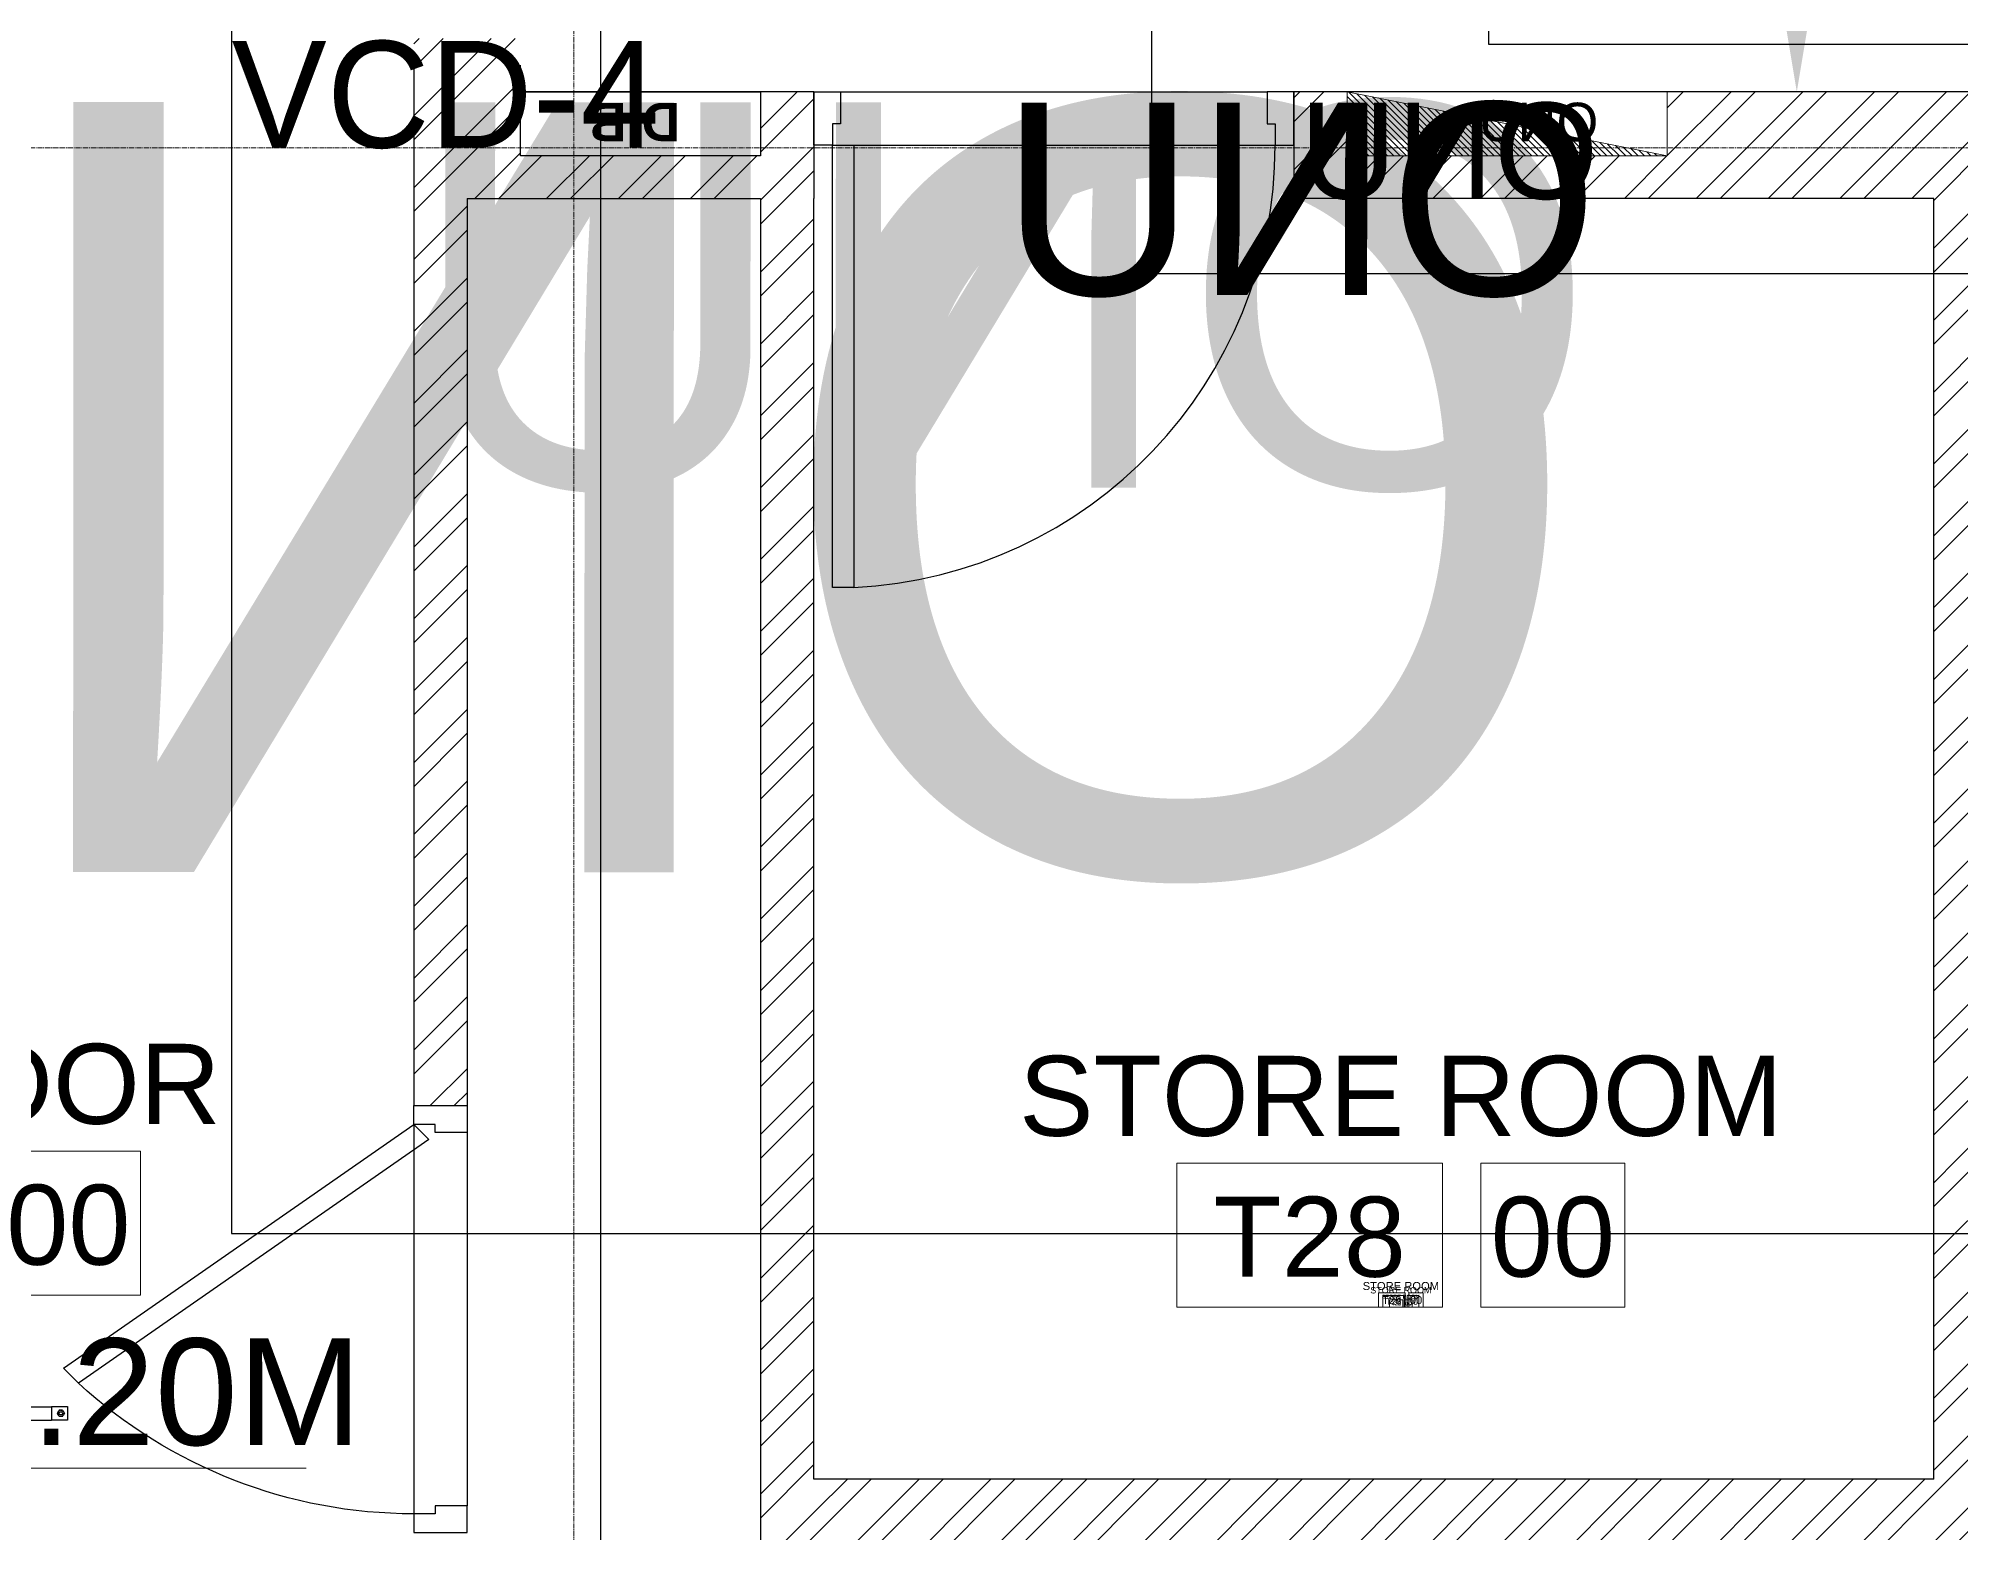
# Model space of a CAD drawing. Header units: millimetres. Extents: x -9226 to 166212, y -13 to 97274.
# Drawn here: x 38946 to 42550, y 55180 to 57980 of the extents above; entities that cross this region are included whole.
import ezdxf
from ezdxf.enums import TextEntityAlignment as Align

# ---------------------------------------------------------------- set-up
doc = ezdxf.new("R2010")
doc.units = ezdxf.units.MM
doc.linetypes.add('23491-A-XR-GRID$0$23288-XR-Unit GRIDS$0$CENTER2', pattern=[28.575, 19.05, -3.175, 3.175, -3.175])
doc.linetypes.add('HIDDEN', pattern=[9.525, 6.35, -3.175])
doc.layers.get('0').update_dxf_attribs({"color": 8})
doc.layers.get('Defpoints').update_dxf_attribs({"color": 8})
for name, color, linetype in [('1.INS', 8, 'Continuous'), ('1.support 2', 7, 'Continuous'), ('23491-GN-XR-PLOT LIMIT$0$RETAIL', 8, 'Continuous'), ('23491-XR-AR-2ND FLOOR PLAN$0$23491-XR-AR-2ND FLOOR PLAN$0$23491-XR-AR-TYP-FLOOR$0$A-ELC-DP', 8, 'Continuous'), ('23491-XR-AR-2ND FLOOR PLAN$0$23491-XR-AR-2ND FLOOR PLAN$0$23491-XR-AR-TYP-FLOOR$0$A-ELC-DP @ 100', 8, 'Continuous'), ('23491-XR-AR-2ND FLOOR PLAN$0$23491-XR-AR-2ND FLOOR PLAN$0$23491-XR-AR-TYP-FLOOR$0$A-ELC-DP @ 1000', 8, 'Continuous'), ('23491-XR-AR-2ND FLOOR PLAN$0$23491-XR-AR-2ND FLOOR PLAN$0$23491-XR-AR-TYP-FLOOR$0$A-ELC-DP @ 2000', 8, 'Continuous'), ('23491-XR-AR-2ND FLOOR PLAN$0$23491-XR-AR-2ND FLOOR PLAN$0$23491-XR-AR-TYP-FLOOR$0$A-ELC-DP @ 250', 8, 'Continuous'), ('23491-XR-AR-2ND FLOOR PLAN$0$23491-XR-AR-2ND FLOOR PLAN$0$23491-XR-AR-TYP-FLOOR$0$A-ELC-DP @ 500', 8, 'Continuous'), ('23491-XR-AR-2ND FLOOR PLAN$0$23491-XR-AR-2ND FLOOR PLAN$0$23491-XR-AR-TYP-FLOOR$0$LLL', 8, 'Continuous'), ('ETA-AC-SUPPORT', 25, 'Continuous'), ('FAD', 3, 'Continuous'), ('VCD SHE', 7, 'Continuous')]:
    doc.layers.add(name, color=color, linetype=linetype)
for name, color, linetype, lineweight in [('1.XREF', 8, 'Continuous', 9), ('23491-A-XR-GRID$0$G-ANNO-GRID', 8, '23491-A-XR-GRID$0$23288-XR-Unit GRIDS$0$CENTER2', 0), ('23491-XR-AR-2ND FLOOR PLAN$0$23491-XR-AR-2ND FLOOR PLAN$0$23491-XR-AR-TYP-FLOOR$0$A-ANNO-TEXT @ 50', 8, 'Continuous', 25), ('23491-XR-AR-2ND FLOOR PLAN$0$23491-XR-AR-2ND FLOOR PLAN$0$23491-XR-AR-TYP-FLOOR$0$A-Glaz-Sill', 8, 'Continuous', 5), ('23491-XR-AR-2ND FLOOR PLAN$0$23491-XR-AR-2ND FLOOR PLAN$0$23491-XR-AR-TYP-FLOOR$0$A-WALL-PATT', 8, 'Continuous', 5), ('23491-XR-AR-2ND FLOOR PLAN$0$23491-XR-AR-2ND FLOOR PLAN$0$23491-XR-AR-TYP-FLOOR$0$Zone-6_30May22$0$TYP$0$2B+G+19+R Typical Floor$0$A-DOOR', 8, 'Continuous', 25), ('23491-XR-AR-2ND FLOOR PLAN$0$23491-XR-AR-2ND FLOOR PLAN$0$A-WALL', 8, 'Continuous', 30), ('23491-XR-AR-2ND FLOOR PLAN$0$23491-XR-AR-TYP-FLOOR$0$Zone-6_30May22$0$TYP$0$2B+G+19+R Typical Floor$0$A-DOOR', 8, 'Continuous', 25), ('23491-XR-AR-2ND FLOOR PLAN$0$A-FLOR-IDEN', 8, 'Continuous', 9), ('23491-XR-AR-2ND FLOOR PLAN$0$A-FLOR-IDEN @ 10', 8, 'Continuous', 9), ('23491-XR-AR-2ND FLOOR PLAN$0$A-FLOR-IDEN @ 100', 8, 'Continuous', 9), ('23491-XR-AR-2ND FLOOR PLAN$0$A-FLOR-IDEN @ 5', 8, 'Continuous', 9), ('23491-XR-AR-2ND FLOOR PLAN$0$A-FLOR-IDEN @ 8', 8, 'Continuous', 9), ('23491-XR-AR-2ND FLOOR PLAN$0$A-WALL-CAVI', 8, 'Continuous', 15), ('A-ANNO-DIMS', 8, 'Continuous', 9), ('G-ANNO-LEVL_2 @ 100', 8, 'Continuous', 9)]:
    doc.layers.add(name, color=color, linetype=linetype, lineweight=lineweight)
doc.styles.add('23491-XR-AR-2ND FLOOR PLAN$0$23491-XR-AR-2ND FLOOR PLAN$0$23491-XR-AR-TYP-FLOOR$0$SDC-TEXT', font='arial.ttf')
doc.styles.add('23491-XR-AR-2ND FLOOR PLAN$0$23491-XR-AR-2ND FLOOR PLAN$0$23491-XR-AR-TYP-FLOOR$0$SDC-TEXT-ARB', font='sdc-arb.shx')
doc.styles.add('23491-XR-AR-2ND FLOOR PLAN$0$23491-XR-AR-2ND FLOOR PLAN$0$SDC-TEXT_4_2', font='arial.ttf')
doc.styles.add('23491-XR-AR-2ND FLOOR PLAN$0$SDC-TEXT_4_2', font='arial.ttf')
doc.styles.add('ROMANS', font='isocp.shx', dxfattribs={"width": 0.8})
doc.styles.add('SDC-TEXT-ARB', font='sdc-arb.shx', dxfattribs={"height": 0.5})
doc.styles.add('SDC-TEXT_3', font='arial.ttf')
doc.styles.get("Standard").update_dxf_attribs({"font": 'romans.shx', "height": 200})
doc.dimstyles.new('ISO-25', dxfattribs={"dimtxt": 200, "dimasz": 150, "dimexe": 1.25, "dimexo": 0.625, "dimgap": 1, "dimtad": 1, "dimtoh": 1, "dimdec": 0, "dimrnd": 5, "dimtxsty": 'Standard', "dimcen": 2.5, "dimclrd": 256, "dimclre": 256, "dimclrt": 7, "dimadec": 0, "dimazin": 0, "dimtfac": 1, "dimtdec": 0, "dimtix": 1, "dimtmove": 2, "dimatfit": 3, "dimfxl": 1, "dimarcsym": 1})
doc.dimstyles.new('JSE', dxfattribs={"dimtxt": 50, "dimasz": 150, "dimexe": 0.18, "dimexo": 0.0625, "dimgap": 50, "dimtad": 0, "dimdec": 0, "dimrnd": 5, "dimzin": 0, "dimdsep": 46, "dimtxsty": 'ROMANS', "dimcen": 0.09, "dimclrd": 7, "dimclre": 7, "dimclrt": 7, "dimadec": 0, "dimazin": 0, "dimtfac": 1, "dimtdec": 0, "dimtofl": 0, "dimtmove": 0, "dimatfit": 3, "dimfxl": 1, "dimtolj": 1, "dimtzin": 0, "dimarcsym": 1})

# ---------------------------------------------------------------- blocks, each defined once
blk = doc.blocks.new('*U507')
at = {"color": 8, "linetype": 'ByBlock'}
for points in [[(1.3, 0), (-7, 0), (-7, 4.5), (1.3, 4.5)], [(2.5, 0), (7, 0), (7, 4.5), (2.5, 4.5)]]:
    blk.add_lwpolyline(points, close=True, dxfattribs=at)
at = {"color": 8, "linetype": 'ByBlock', "style": '23491-XR-AR-2ND FLOOR PLAN$0$SDC-TEXT_4_2'}
for tag, p in [('ROOM-NAME-2', (0, 9.95)), ('ROOM-NAME-1', (0, 6.6)), ('ROOM-NO.', (-2.85, 2.2)), ('ROOM-FINISH', (4.75, 2.2))]:
    blk.add_attdef(tag, text='', height=2.5, dxfattribs=at).set_placement(p, align=Align.MIDDLE_CENTER)
blk = doc.blocks.new('*U813')
at = {"layer": '23491-XR-AR-2ND FLOOR PLAN$0$A-FLOR-IDEN @ 10', "color": 8}
ref = blk.add_blockref('*U507', (38717.4, 55624.9), dxfattribs=dict(at, xscale=5.999999999999999, yscale=5.999999999999999, zscale=5.999999999999999))
ref.add_attrib('ROOM-NO.', 'T161', dxfattribs={"layer": '0', "color": 0, "linetype": 'ByBlock', "height": 15, "style": '23491-XR-AR-2ND FLOOR PLAN$0$SDC-TEXT_4_2'}).set_placement((38700.3, 55638.1), align=Align.MIDDLE_CENTER)
ref.add_attrib('ROOM-FINISH', '00', dxfattribs={"layer": '0', "color": 0, "linetype": 'ByBlock', "height": 15, "style": '23491-XR-AR-2ND FLOOR PLAN$0$SDC-TEXT_4_2'}).set_placement((38745.9, 55638.1), align=Align.MIDDLE_CENTER)
ref.add_attrib('ROOM-NAME-1', 'CORRIDOR', dxfattribs={"layer": '0', "color": 0, "linetype": 'ByBlock', "height": 15, "style": '23491-XR-AR-2ND FLOOR PLAN$0$SDC-TEXT_4_2'}).set_placement((38717.4, 55664.5), align=Align.MIDDLE_CENTER)
at = {"layer": '23491-XR-AR-2ND FLOOR PLAN$0$A-FLOR-IDEN @ 100', "color": 8}
ref = blk.add_blockref('*U507', (38717.4, 55624.9), dxfattribs=dict(at, xscale=60, yscale=60, zscale=60))
ref.add_attrib('ROOM-NO.', 'T161', dxfattribs={"layer": '0', "color": 0, "linetype": 'ByBlock', "height": 150, "style": '23491-XR-AR-2ND FLOOR PLAN$0$SDC-TEXT_4_2'}).set_placement((38546.4, 55756.9), align=Align.MIDDLE_CENTER)
ref.add_attrib('ROOM-FINISH', '00', dxfattribs={"layer": '0', "color": 0, "linetype": 'ByBlock', "height": 150, "style": '23491-XR-AR-2ND FLOOR PLAN$0$SDC-TEXT_4_2'}).set_placement((39002.4, 55756.9), align=Align.MIDDLE_CENTER)
ref.add_attrib('ROOM-NAME-1', 'CORRIDOR', dxfattribs={"layer": '0', "color": 0, "linetype": 'ByBlock', "height": 150, "style": '23491-XR-AR-2ND FLOOR PLAN$0$SDC-TEXT_4_2'}).set_placement((38717.4, 56020.9), align=Align.MIDDLE_CENTER)
at = {"layer": '23491-XR-AR-2ND FLOOR PLAN$0$A-FLOR-IDEN @ 5', "color": 8}
ref = blk.add_blockref('*U507', (38717.4, 55624.9), dxfattribs=dict(at, xscale=3, yscale=3, zscale=3))
ref.add_attrib('ROOM-NO.', 'T161', dxfattribs={"layer": '0', "color": 0, "linetype": 'ByBlock', "height": 7.5, "style": '23491-XR-AR-2ND FLOOR PLAN$0$SDC-TEXT_4_2'}).set_placement((38708.9, 55631.5), align=Align.MIDDLE_CENTER)
ref.add_attrib('ROOM-FINISH', '00', dxfattribs={"layer": '0', "color": 0, "linetype": 'ByBlock', "height": 7.5, "style": '23491-XR-AR-2ND FLOOR PLAN$0$SDC-TEXT_4_2'}).set_placement((38731.7, 55631.5), align=Align.MIDDLE_CENTER)
ref.add_attrib('ROOM-NAME-1', 'CORRIDOR', dxfattribs={"layer": '0', "color": 0, "linetype": 'ByBlock', "height": 7.5, "style": '23491-XR-AR-2ND FLOOR PLAN$0$SDC-TEXT_4_2'}).set_placement((38717.4, 55644.7), align=Align.MIDDLE_CENTER)
at = {"layer": '23491-XR-AR-2ND FLOOR PLAN$0$A-FLOR-IDEN @ 8', "color": 8}
ref = blk.add_blockref('*U507', (38717.4, 55624.9), dxfattribs=dict(at, xscale=4.8, yscale=4.8, zscale=4.8))
ref.add_attrib('ROOM-NO.', 'T161', dxfattribs={"layer": '0', "color": 0, "linetype": 'ByBlock', "height": 12, "style": '23491-XR-AR-2ND FLOOR PLAN$0$SDC-TEXT_4_2'}).set_placement((38703.7, 55635.4), align=Align.MIDDLE_CENTER)
ref.add_attrib('ROOM-FINISH', '00', dxfattribs={"layer": '0', "color": 0, "linetype": 'ByBlock', "height": 12, "style": '23491-XR-AR-2ND FLOOR PLAN$0$SDC-TEXT_4_2'}).set_placement((38740.2, 55635.4), align=Align.MIDDLE_CENTER)
ref.add_attrib('ROOM-NAME-1', 'CORRIDOR', dxfattribs={"layer": '0', "color": 0, "linetype": 'ByBlock', "height": 12, "style": '23491-XR-AR-2ND FLOOR PLAN$0$SDC-TEXT_4_2'}).set_placement((38717.4, 55656.5), align=Align.MIDDLE_CENTER)
blk = doc.blocks.new('23491-XR-AR-2ND FLOOR PLAN$0$qwqewqew')
at = {"layer": '23491-XR-AR-2ND FLOOR PLAN$0$23491-XR-AR-TYP-FLOOR$0$Zone-6_30May22$0$TYP$0$2B+G+19+R Typical Floor$0$A-DOOR', "color": 8}
for p, q in [((37850, 54995, 0), (37850, 54265, 0)), ((37750, 54980, 0), (37750, 54280, 0))]:
    blk.add_line(p, q, dxfattribs=at)
at = {"layer": '23491-XR-AR-2ND FLOOR PLAN$0$23491-XR-AR-TYP-FLOOR$0$Zone-6_30May22$0$TYP$0$2B+G+19+R Typical Floor$0$A-DOOR', "color": 8, "elevation": 0}
for points in [[(37850, 54995), (37850, 55030), (37750, 55030), (37750, 54980), (37810, 54980), (37810, 54995), (37850, 54995)], [(37850, 54265), (37850, 54230), (37750, 54230), (37750, 54280), (37810, 54280), (37810, 54265), (37850, 54265)]]:
    blk.add_lwpolyline(points, dxfattribs=at)
blk.add_lwpolyline([(37821.7, 54966.7), (38478.7, 54509.7), (38507, 54538), (37850, 54995)], close=True, dxfattribs=at)
at = {"layer": '23491-XR-AR-2ND FLOOR PLAN$0$23491-XR-AR-TYP-FLOOR$0$Zone-6_30May22$0$TYP$0$2B+G+19+R Typical Floor$0$A-DOOR', "color": 8}
blk.add_arc((37850, 55195, 0), 930, 270, 312.5349, dxfattribs=at)
blk = doc.blocks.new('23491-GN-XR-PLOT LIMIT')
at = {"layer": '23491-GN-XR-PLOT LIMIT$0$RETAIL', "color": 8}
blk.add_lwpolyline([(48271.7, 23525.6), (50500, 25555.4), (50500, 80172.6), (48692.6, 81480), (5000, 81480), (5000, 71480), (40000, 71480), (40000, 32256.2, 0.000401), (5000, 26236.7), (5000, 16088.4, -0.000496)], format="xyb", close=True, dxfattribs=at)
blk = doc.blocks.new('*U513')
at = {"layer": '23491-XR-AR-2ND FLOOR PLAN$0$23491-XR-AR-2ND FLOOR PLAN$0$23491-XR-AR-TYP-FLOOR$0$Zone-6_30May22$0$TYP$0$2B+G+19+R Typical Floor$0$A-DOOR', "color": 8}
for p, q in [((0.865, 0), (0.035, 0)), ((0.85, -0.1), (0.05, -0.1))]:
    blk.add_line(p, q, dxfattribs=at)
blk.add_lwpolyline([(0.825, 0), (0.825, 0.829), (0.865, 0.829), (0.865, 0)], close=True, dxfattribs=at)
for points in [[(0.035, 0), (0, 0), (0, -0.1), (0.05, -0.1), (0.05, -0.04), (0.035, -0.04), (0.035, 0)], [(0.865, 0), (0.9, 0), (0.9, -0.1), (0.85, -0.1), (0.85, -0.04), (0.865, -0.04), (0.865, 0)]]:
    blk.add_lwpolyline(points, dxfattribs=at)
blk.add_arc((0.865, 0), 0.83, 92.7623, 180, dxfattribs=at)
blk = doc.blocks.new('*U723')
at = {"layer": '23491-XR-AR-2ND FLOOR PLAN$0$23491-XR-AR-2ND FLOOR PLAN$0$23491-XR-AR-TYP-FLOOR$0$A-ELC-DP @ 100', "color": 8, "lineweight": 25, "insert": (129.2, 99.7), "char_height": 72.149, "attachment_point": 1, "style": '23491-XR-AR-2ND FLOOR PLAN$0$23491-XR-AR-2ND FLOOR PLAN$0$23491-XR-AR-TYP-FLOOR$0$SDC-TEXT-ARB'}
blk.add_mtext_dynamic_manual_height_columns('{\\fArial|b0|i0|c0|p34;ONU}', width=72.149, gutter_width=360.7, heights=[0], dxfattribs=at)
at = {"layer": '23491-XR-AR-2ND FLOOR PLAN$0$23491-XR-AR-2ND FLOOR PLAN$0$23491-XR-AR-TYP-FLOOR$0$A-ELC-DP @ 1000', "color": 8, "lineweight": 25, "insert": (129.2, 99.7), "char_height": 721.494, "attachment_point": 1, "style": '23491-XR-AR-2ND FLOOR PLAN$0$23491-XR-AR-2ND FLOOR PLAN$0$23491-XR-AR-TYP-FLOOR$0$SDC-TEXT-ARB'}
blk.add_mtext_dynamic_manual_height_columns('{\\fArial|b0|i0|c0|p34;ONU}', width=721.494, gutter_width=3607.5, heights=[0], dxfattribs=at)
at = {"layer": '23491-XR-AR-2ND FLOOR PLAN$0$23491-XR-AR-2ND FLOOR PLAN$0$23491-XR-AR-TYP-FLOOR$0$A-ELC-DP @ 2000', "color": 8, "lineweight": 25, "insert": (129.2, 99.7), "char_height": 1442.988, "attachment_point": 1, "style": '23491-XR-AR-2ND FLOOR PLAN$0$23491-XR-AR-2ND FLOOR PLAN$0$23491-XR-AR-TYP-FLOOR$0$SDC-TEXT-ARB'}
blk.add_mtext_dynamic_manual_height_columns('{\\fArial|b0|i0|c0|p34;ONU}', width=1442.988, gutter_width=7214.9, heights=[0], dxfattribs=at)
at = {"layer": '23491-XR-AR-2ND FLOOR PLAN$0$23491-XR-AR-2ND FLOOR PLAN$0$23491-XR-AR-TYP-FLOOR$0$A-ELC-DP @ 250', "color": 8, "lineweight": 25, "insert": (129.2, 99.7), "char_height": 180.374, "attachment_point": 1, "style": '23491-XR-AR-2ND FLOOR PLAN$0$23491-XR-AR-2ND FLOOR PLAN$0$23491-XR-AR-TYP-FLOOR$0$SDC-TEXT-ARB'}
blk.add_mtext_dynamic_manual_height_columns('{\\fArial|b0|i0|c0|p34;ONU}', width=180.374, gutter_width=901.9, heights=[0], dxfattribs=at)
at = {"layer": '23491-XR-AR-2ND FLOOR PLAN$0$23491-XR-AR-2ND FLOOR PLAN$0$23491-XR-AR-TYP-FLOOR$0$A-ELC-DP @ 500', "color": 8, "lineweight": 25, "insert": (129.2, 99.7), "char_height": 360.747, "attachment_point": 1, "style": '23491-XR-AR-2ND FLOOR PLAN$0$23491-XR-AR-2ND FLOOR PLAN$0$23491-XR-AR-TYP-FLOOR$0$SDC-TEXT-ARB'}
blk.add_mtext_dynamic_manual_height_columns('{\\fArial|b0|i0|c0|p34;ONU}', width=360.747, gutter_width=1803.7, heights=[0], dxfattribs=at)
blk = doc.blocks.new('23491-XR-AR-2ND FLOOR PLAN$0$23491-XR-AR-2ND FLOOR PLAN$0$23491-XR-AR-TYP-FLOOR$0$A$C81039be2')
h = blk.add_hatch()
h.set_pattern_fill('ANSI31', color=8, scale=66.494154, angle=-360, style=0)
h.set_pattern_definition([(45, (-6738.033, -3450.009), (-5.877308, 5.877308), [])])
h.paths.add_polyline_path([(600, 120), (0, 0), (600, 0)])
at = {"color": 8}
blk.add_line((0, 0), (600, 120), dxfattribs=at)
blk.add_lwpolyline([(0, 120), (0, 0), (600, 0), (600, 120)], close=True, dxfattribs=at)
at = {"layer": '23491-XR-AR-2ND FLOOR PLAN$0$23491-XR-AR-2ND FLOOR PLAN$0$23491-XR-AR-TYP-FLOOR$0$A-ELC-DP'}
blk.add_blockref('*U723', (0, 0), dxfattribs=at)
blk = doc.blocks.new('23491-XR-AR-2ND FLOOR PLAN$0$23491-XR-AR-2ND FLOOR PLAN$0$23491-XR-AR-TYP-FLOOR$0$onu')
at = {"layer": '23491-XR-AR-2ND FLOOR PLAN$0$23491-XR-AR-2ND FLOOR PLAN$0$23491-XR-AR-TYP-FLOOR$0$LLL', "color": 8}
blk.add_lwpolyline([(30, 60), (30, 510), (150, 510), (150, 60)], close=True, dxfattribs=at)
at = {"layer": '23491-XR-AR-2ND FLOOR PLAN$0$23491-XR-AR-2ND FLOOR PLAN$0$23491-XR-AR-TYP-FLOOR$0$A-ANNO-TEXT @ 50', "color": 8, "insert": (129.2, 210.5), "char_height": 72, "width": 1966.959, "attachment_point": 7, "rotation": 90, "style": '23491-XR-AR-2ND FLOOR PLAN$0$23491-XR-AR-2ND FLOOR PLAN$0$23491-XR-AR-TYP-FLOOR$0$SDC-TEXT'}
blk.add_mtext('{\\fArial|b1|i0|c0|p34;D.B}', dxfattribs=at)
blk = doc.blocks.new('*U531')
at = {"color": 8, "linetype": 'ByBlock'}
for points in [[(1.3, 0), (-7, 0), (-7, 4.5), (1.3, 4.5)], [(2.5, 0), (7, 0), (7, 4.5), (2.5, 4.5)]]:
    blk.add_lwpolyline(points, close=True, dxfattribs=at)
at = {"color": 8, "linetype": 'ByBlock', "style": '23491-XR-AR-2ND FLOOR PLAN$0$23491-XR-AR-2ND FLOOR PLAN$0$SDC-TEXT_4_2'}
for tag, p in [('ROOM-NAME-2', (0, 9.95)), ('ROOM-NAME-1', (0, 6.6)), ('ROOM-NO.', (-2.85, 2.2)), ('ROOM-FINISH', (4.75, 2.2))]:
    blk.add_attdef(tag, text='', height=2.5, dxfattribs=at).set_placement(p, align=Align.MIDDLE_CENTER)
blk = doc.blocks.new('*U853')
at = {"layer": '23491-XR-AR-2ND FLOOR PLAN$0$A-FLOR-IDEN @ 10', "color": 8}
ref = blk.add_blockref('*U531', (41500.6, 55602.4), dxfattribs=dict(at, xscale=5.999999999999999, yscale=5.999999999999999, zscale=5.999999999999999))
ref.add_attrib('ROOM-NO.', 'T28', dxfattribs={"layer": '0', "color": 0, "linetype": 'ByBlock', "height": 15, "style": '23491-XR-AR-2ND FLOOR PLAN$0$23491-XR-AR-2ND FLOOR PLAN$0$SDC-TEXT_4_2'}).set_placement((41483.5, 55615.6), align=Align.MIDDLE_CENTER)
ref.add_attrib('ROOM-FINISH', '00', dxfattribs={"layer": '0', "color": 0, "linetype": 'ByBlock', "height": 15, "style": '23491-XR-AR-2ND FLOOR PLAN$0$23491-XR-AR-2ND FLOOR PLAN$0$SDC-TEXT_4_2'}).set_placement((41529.1, 55615.6), align=Align.MIDDLE_CENTER)
ref.add_attrib('ROOM-NAME-1', 'STORE ROOM', dxfattribs={"layer": '0', "color": 0, "linetype": 'ByBlock', "height": 15, "style": '23491-XR-AR-2ND FLOOR PLAN$0$23491-XR-AR-2ND FLOOR PLAN$0$SDC-TEXT_4_2'}).set_placement((41500.6, 55642), align=Align.MIDDLE_CENTER)
at = {"layer": '23491-XR-AR-2ND FLOOR PLAN$0$A-FLOR-IDEN @ 100', "color": 8}
ref = blk.add_blockref('*U531', (41500.6, 55602.4), dxfattribs=dict(at, xscale=60, yscale=60, zscale=60))
ref.add_attrib('ROOM-NO.', 'T28', dxfattribs={"layer": '0', "color": 0, "linetype": 'ByBlock', "height": 150, "style": '23491-XR-AR-2ND FLOOR PLAN$0$23491-XR-AR-2ND FLOOR PLAN$0$SDC-TEXT_4_2'}).set_placement((41329.6, 55734.4), align=Align.MIDDLE_CENTER)
ref.add_attrib('ROOM-FINISH', '00', dxfattribs={"layer": '0', "color": 0, "linetype": 'ByBlock', "height": 150, "style": '23491-XR-AR-2ND FLOOR PLAN$0$23491-XR-AR-2ND FLOOR PLAN$0$SDC-TEXT_4_2'}).set_placement((41785.6, 55734.4), align=Align.MIDDLE_CENTER)
ref.add_attrib('ROOM-NAME-1', 'STORE ROOM', dxfattribs={"layer": '0', "color": 0, "linetype": 'ByBlock', "height": 150, "style": '23491-XR-AR-2ND FLOOR PLAN$0$23491-XR-AR-2ND FLOOR PLAN$0$SDC-TEXT_4_2'}).set_placement((41500.6, 55998.4), align=Align.MIDDLE_CENTER)
at = {"layer": '23491-XR-AR-2ND FLOOR PLAN$0$A-FLOR-IDEN @ 5', "color": 8}
ref = blk.add_blockref('*U531', (41500.6, 55602.4), dxfattribs=dict(at, xscale=3, yscale=3, zscale=3))
ref.add_attrib('ROOM-NO.', 'T28', dxfattribs={"layer": '0', "color": 0, "linetype": 'ByBlock', "height": 7.5, "style": '23491-XR-AR-2ND FLOOR PLAN$0$23491-XR-AR-2ND FLOOR PLAN$0$SDC-TEXT_4_2'}).set_placement((41492.1, 55609), align=Align.MIDDLE_CENTER)
ref.add_attrib('ROOM-FINISH', '00', dxfattribs={"layer": '0', "color": 0, "linetype": 'ByBlock', "height": 7.5, "style": '23491-XR-AR-2ND FLOOR PLAN$0$23491-XR-AR-2ND FLOOR PLAN$0$SDC-TEXT_4_2'}).set_placement((41514.9, 55609), align=Align.MIDDLE_CENTER)
ref.add_attrib('ROOM-NAME-1', 'STORE ROOM', dxfattribs={"layer": '0', "color": 0, "linetype": 'ByBlock', "height": 7.5, "style": '23491-XR-AR-2ND FLOOR PLAN$0$23491-XR-AR-2ND FLOOR PLAN$0$SDC-TEXT_4_2'}).set_placement((41500.6, 55622.2), align=Align.MIDDLE_CENTER)
at = {"layer": '23491-XR-AR-2ND FLOOR PLAN$0$A-FLOR-IDEN @ 8', "color": 8}
ref = blk.add_blockref('*U531', (41500.6, 55602.4), dxfattribs=dict(at, xscale=4.8, yscale=4.8, zscale=4.8))
ref.add_attrib('ROOM-NO.', 'T28', dxfattribs={"layer": '0', "color": 0, "linetype": 'ByBlock', "height": 12, "style": '23491-XR-AR-2ND FLOOR PLAN$0$23491-XR-AR-2ND FLOOR PLAN$0$SDC-TEXT_4_2'}).set_placement((41487, 55612.9), align=Align.MIDDLE_CENTER)
ref.add_attrib('ROOM-FINISH', '00', dxfattribs={"layer": '0', "color": 0, "linetype": 'ByBlock', "height": 12, "style": '23491-XR-AR-2ND FLOOR PLAN$0$23491-XR-AR-2ND FLOOR PLAN$0$SDC-TEXT_4_2'}).set_placement((41523.4, 55612.9), align=Align.MIDDLE_CENTER)
ref.add_attrib('ROOM-NAME-1', 'STORE ROOM', dxfattribs={"layer": '0', "color": 0, "linetype": 'ByBlock', "height": 12, "style": '23491-XR-AR-2ND FLOOR PLAN$0$23491-XR-AR-2ND FLOOR PLAN$0$SDC-TEXT_4_2'}).set_placement((41500.6, 55634.1), align=Align.MIDDLE_CENTER)
blk = doc.blocks.new('23491-XR-AR-2ND FLOOR PLAN')
at = {"layer": '23491-XR-AR-2ND FLOOR PLAN$0$23491-XR-AR-2ND FLOOR PLAN$0$23491-XR-AR-TYP-FLOOR$0$A-WALL-PATT'}
h = blk.add_hatch(dxfattribs=at)
h.set_pattern_fill('ANSI32', color=8, scale=10)
h.paths.add_polyline_path([(40400, 55280.9), (40400, 55080.9), (42600, 55080), (42600, 55280)])
h.paths.add_polyline_path([(39650, 55980), (39750, 55980), (39750, 57680), (39850, 57680), (39850, 57680), (40299.9, 57680), (40299.9, 57760), (39849.9, 57760.2), (39849.9, 57980), (39650, 57980)])
h.paths.add_polyline_path([(39750, 54380), (39650, 54380), (39650, 52380), (39849.9, 52380), (39850, 52480), (39950, 52480), (39949.9, 52599.8), (40400, 52600), (40400, 52680), (39850, 52680), (39850, 52680), (39750, 52680)])
h = blk.add_hatch(dxfattribs=at)
h.set_pattern_fill('ANSI32', color=8, scale=10)
h.paths.add_polyline_path([(40300, 57880), (40400, 57880), (40400, 52480), (40300, 52480)])
h = blk.add_hatch(dxfattribs=at)
h.set_pattern_fill('ANSI32', color=8, scale=10)
h.paths.add_polyline_path([(43200, 57879.9), (43200, 57780.1), (42600, 57780.1), (42600, 55880.2), (42500, 55880.3), (42500, 57680), (41300, 57680), (41300, 57880), (41400, 57880), (41400, 57760), (42000, 57759.9), (42000, 57879.6)])
h = blk.add_hatch(dxfattribs=at)
h.set_pattern_fill('ANSI32', color=8, scale=10)
h.paths.add_polyline_path([(42500, 55280), (42600, 55280), (42600, 55780), (43000, 55780), (43000, 54580), (42600, 54580), (42600, 55080), (42500, 55080), (42500, 52680), (41300, 52680), (41300, 52480), (41477.7, 52480.1), (41477.7, 52600), (42077.7, 52600.2), (42077.7, 52480.2), (43200, 52480), (43196.2, 52579.8), (42601.5, 52579.8), (42601.5, 54479.8), (43100.2, 54479.8), (43100.2, 55880.2), (42600, 55880.2), (42500, 55880.2)])
at = {"layer": '23491-XR-AR-2ND FLOOR PLAN$0$23491-XR-AR-2ND FLOOR PLAN$0$A-WALL', "color": 8}
for p, q in [((39650, 57930), (39650, 55980, 0)), ((39850, 57880), (39849.9, 57930)), ((40400, 57880), (39850, 57880)), ((40400, 57880), (40400, 57680)), ((43200, 57880), (41300, 57880)), ((41300, 57880), (41300, 57680)), ((39750, 57680), (39750, 55980)), ((39750, 57680), (40300, 57680)), ((40300, 57680), (40300, 52680)), ((40400, 55280), (40400, 57680)), ((42500, 57680), (41300, 57680)), ((42500, 55280), (42500, 57680)), ((42500, 55280), (40400, 55280))]:
    blk.add_line(p, q, dxfattribs=at)
at = {"layer": '23491-XR-AR-2ND FLOOR PLAN$0$23491-XR-AR-2ND FLOOR PLAN$0$23491-XR-AR-TYP-FLOOR$0$A-Glaz-Sill', "color": 8, "lineweight": 25, "xscale": -1, "rotation": 359.9773642804463}
blk.add_blockref('23491-XR-AR-2ND FLOOR PLAN$0$23491-XR-AR-2ND FLOOR PLAN$0$23491-XR-AR-TYP-FLOOR$0$A$C81039be2', (42000, 57759.8, 0), dxfattribs=at)
at = {"layer": '23491-XR-AR-2ND FLOOR PLAN$0$23491-XR-AR-2ND FLOOR PLAN$0$23491-XR-AR-TYP-FLOOR$0$A-Glaz-Sill', "color": 8, "lineweight": 25, "rotation": 89.97736428044736}
blk.add_blockref('23491-XR-AR-2ND FLOOR PLAN$0$23491-XR-AR-2ND FLOOR PLAN$0$23491-XR-AR-TYP-FLOOR$0$onu', (40359.9, 57730, 0), dxfattribs=at)
at = {"layer": '23491-XR-AR-2ND FLOOR PLAN$0$23491-XR-AR-2ND FLOOR PLAN$0$23491-XR-AR-TYP-FLOOR$0$Zone-6_30May22$0$TYP$0$2B+G+19+R Typical Floor$0$A-DOOR', "color": 8, "xscale": 1000.000000000003, "yscale": 1000.000000000003, "zscale": 1000.000000000003, "rotation": 180}
blk.add_blockref('*U513', (41300, 57780), dxfattribs=at)
at = {"layer": '23491-XR-AR-2ND FLOOR PLAN$0$A-FLOR-IDEN'}
for name in ['*U813', '*U853']:
    blk.add_blockref(name, (0, 0), dxfattribs=at)
at = {"layer": '23491-XR-AR-2ND FLOOR PLAN$0$A-WALL-CAVI', "color": 8}
blk.add_blockref('23491-GN-XR-PLOT LIMIT', (0, 0), dxfattribs=at)
at = {"layer": '23491-XR-AR-2ND FLOOR PLAN$0$A-WALL-CAVI', "color": 8, "xscale": -1}
blk.add_blockref('23491-XR-AR-2ND FLOOR PLAN$0$qwqewqew', (77500, 950), dxfattribs=at)
blk = doc.blocks.new('23491-A-XR-GRID')
at = {"layer": '23491-A-XR-GRID$0$G-ANNO-GRID', "color": 8, "ltscale": 0.5}
for p, q in [((39950, 96273.8), (39950, 35026.5)), ((-8075.9, 57775.3, 0), (56827.8, 57775.3, 0))]:
    blk.add_line(p, q, dxfattribs=at)
blk = doc.blocks.new('*U501')
for points in [[(0, 1.6, 0.414214), (-1.6, 0), (0, 0)], [(0, -1.6, 0.414214), (1.6, 0), (0, 0)]]:
    blk.add_hatch(color=8).paths.add_polyline_path(points)
at = {"color": 8}
for p, q in [((0, 2.534), (0, -2.534)), ((2.534, 0), (-2.534, 0)), ((0, 0), (2.534, 0))]:
    blk.add_line(p, q, dxfattribs=at)
at = {"color": 8, "linetype": 'ByBlock'}
blk.add_line((23.731, 0), (2.534, 0), dxfattribs=at)
at = {"color": 8}
blk.add_circle((0, 0), 1.6, dxfattribs=at)
at = {"color": 8, "lineweight": 0, "style": 'SDC-TEXT_3'}
blk.add_attdef('F.F.L.', text='', height=2.5, dxfattribs=at).set_placement((2.233, 3.039), align=Align.TOP_LEFT)
blk.add_attdef('S.S.L.', (2.233, -2.901), '', height=2.5, dxfattribs=at)
blk = doc.blocks.new('XREF')
at = {"layer": 'A-ANNO-DIMS', "color": 8}
blk.add_blockref('23491-XR-AR-2ND FLOOR PLAN', (0, 0), dxfattribs=at)
blk.add_blockref('23491-A-XR-GRID', (0, 0))
at = {"layer": 'G-ANNO-LEVL_2 @ 100', "color": 8}
ref = blk.add_blockref('*U501', (37549.7, 55300.7), dxfattribs=dict(at, xscale=80.00000000000007, yscale=80.00000000000007, zscale=80.00000000000007))
ref.add_attrib('F.F.L.', 'F.FL. +20.20M', dxfattribs={"layer": '0', "color": 8, "lineweight": 0, "height": 200, "style": 'SDC-TEXT_3'}).set_placement((37728.3, 55543.8), align=Align.TOP_LEFT)
blk = doc.blocks.new('t')
at = {"layer": 'ETA-AC-SUPPORT', "color": 7, "linetype": 'HIDDEN', "ltscale": 0.3, "extrusion": (2.40653e-07, 5.25136e-08, 1)}
for p, q in [((4429.3, -9484.4, 0), (4379.3, -9484.4, 0)), ((4392.9, -9513, 0), (4404.3, -9506.4, 0)), ((4392.9, -9526.2, 0), (4392.9, -9513, 0)), ((4392.9, -9526.2, 0), (4404.3, -9532.9, 0)), ((4415.8, -9513, 0), (4404.3, -9506.4, 0)), ((4415.8, -9526.2, 0), (4404.3, -9532.9, 0)), ((4415.8, -9526.2, 0), (4415.8, -9513, 0))]:
    blk.add_line(p, q, dxfattribs=at)
at = {"layer": 'ETA-AC-SUPPORT', "color": 7, "linetype": 'Continuous', "ltscale": 0.3, "extrusion": (2.40653e-07, 5.25136e-08, 1), "elevation": 0}
blk.add_lwpolyline([(4429.3, -9484.4), (4429.3, -9543.9), (4379.3, -9543.9), (4379.3, -9484.4)], dxfattribs=at)
at = {"layer": 'ETA-AC-SUPPORT', "color": 7, "linetype": 'HIDDEN', "ltscale": 0.3, "extrusion": (2.40653e-07, 5.25136e-08, 1)}
for radius in [11.5, 6]:
    blk.add_circle((4404.3, -9519.6, 0), radius, dxfattribs=at)
blk = doc.blocks.new('*U551')
at = {"layer": 'ETA-AC-SUPPORT', "color": 7, "linetype": 'Continuous', "ltscale": 0.3, "extrusion": (2.40653e-07, 5.25136e-08, 1)}
for p, q in [((4404.3, -8990, 0), (4404.3, -9514.1, 0)), ((4429.3, -8990, 0), (4429.3, -9514.1, 0))]:
    blk.add_line(p, q, dxfattribs=at)
at = {"color": 7, "linetype": 'Continuous', "xscale": -0.5, "yscale": 0.5, "zscale": 0.5, "rotation": 180}
blk.add_blockref('t', (2214.7, -13732.2, 0), dxfattribs=at)
at = {"color": 7, "linetype": 'Continuous', "xscale": 0.5, "yscale": 0.5, "zscale": 0.5}
blk.add_blockref('t', (2214.7, -4771.9, 0), dxfattribs=at)
blk = doc.blocks.new('*D474')
at = {"layer": 'Defpoints', "color": 0, "transparency": 16777216}
for p in [(42243, 58567), (42455.1, 58567, 0), (42455.1, 57880)]:
    blk.add_point(p, dxfattribs=at)
at = {"layer": 'VCD SHE', "lineweight": -2, "transparency": 16777216}
for p, q in [((42454.4, 58567), (42241.7, 58567)), ((42243, 58030), (42243, 58417)), ((42454.4, 57880), (42241.7, 57880))]:
    blk.add_line(p, q, dxfattribs=at)
at = {"layer": 'VCD SHE', "transparency": 16777216}
for points in [[(42218, 58417), (42268, 58417), (42243, 58567)], [(42218, 58030), (42268, 58030), (42243, 57880)]]:
    blk.add_solid(points, dxfattribs=at)
at = {"layer": 'VCD SHE', "color": 7, "transparency": 16777216, "insert": (42142, 58223.5), "char_height": 200, "attachment_point": 5, "rotation": 90}
blk.add_mtext('685', dxfattribs=at)

msp = doc.modelspace()

# ---------------------------------------------------------------- block references
at = {"layer": '1.XREF'}
msp.add_blockref('XREF', (0, 0), dxfattribs=at)

# ---------------------------------------------------------------- next in the draw order: block references
at = {"layer": '1.support 2', "linetype": 'ByBlock', "extrusion": (-3.5195e-05, -4.02055e-07, 1), "xscale": 1.001591528757322, "yscale": 1.001591528757322, "zscale": 1.001591528757322, "rotation": 89.99999999918926}
msp.add_blockref('*U551', (29441.4, 50979.5, -1), dxfattribs=at)

# ---------------------------------------------------------------- next in the draw order: texts
at = {"layer": 'VCD SHE', "style": 'SDC-TEXT-ARB'}
msp.add_text('VCD-4', height=200, dxfattribs=at).set_placement((39308.4, 57775.3, -0.2))

# ---------------------------------------------------------------- next in the draw order: dimensions: what is measured, and where the dimension line sits
at = {"layer": 'VCD SHE'}
dim = msp.add_linear_dim(base=(42243, 58567), p1=(42455.1, 57880), p2=(42455.1, 58567, 0), angle=90, dimstyle='ISO-25', dxfattribs=at)
dim.commit()
dim.dimension.update_dxf_attribs({"geometry": '*D474', "text_midpoint": (42142, 58223.5)})

# ---------------------------------------------------------------- next in the draw order: leaders
at = {"layer": '1.INS'}
for points in [[(41033.3, 60229.8), (41033.3, 57539.5), (45347.6, 57539.5)], [(41664.7, 58580, 0), (41664.7, 57969.1, 0), (50600, 57969.1, 0)]]:
    msp.add_leader(points, dimstyle='JSE', override={"dimgap": 50, "dimtad": 0}, dxfattribs=at)
at = {"layer": 'FAD'}
msp.add_leader([(39308.4, 58814.6), (39308.4, 55740.5), (50600, 55740.5)], dimstyle='JSE', override={"dimgap": 50, "dimtad": 0}, dxfattribs=at)

doc.saveas('drawing.dxf')
